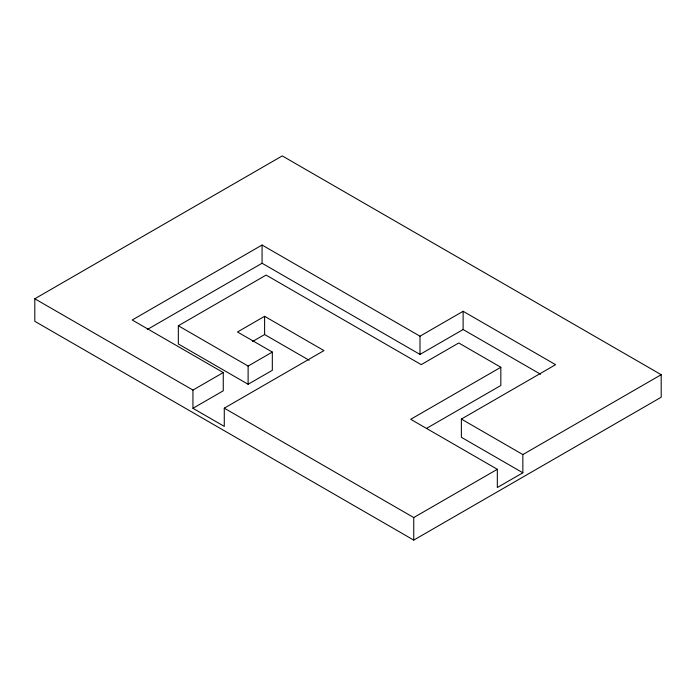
<?xml version="1.0" encoding="UTF-8"?>
<svg xmlns="http://www.w3.org/2000/svg" width="696" height="696" viewBox="0 0 696 696"><rect width="100%" height="100%" fill="white"/><g stroke="black" fill="none" stroke-linecap="round" stroke-linejoin="round"><path stroke-width="1.04" d="M34.8 298.767L282.254 155.904L661.2 374.692L661.2 397.233L413.746 540.096L34.8 321.308L34.8 298.767L192.949 390.073L223.268 372.569L223.268 390.795L192.949 408.3L192.949 390.073M661.2 374.692L522.853 454.566L522.853 472.784L461.37 437.288L461.37 419.07L555.582 364.678L463.118 311.295L419.993 336.194L262.07 245.027L132.214 320.003L223.268 372.569M147.265 329.53L262.07 263.245L419.993 354.421L463.118 329.521L540.635 374.274M192.949 408.3L224.277 426.387L224.277 408.16L323.979 350.601L264.602 316.315L237.484 331.975L272.319 352.08L272.319 370.307L248.115 384.27L178.341 343.981L178.341 325.763L266.124 275.085L421.228 364.634L458.751 342.971L500.833 367.27L500.833 385.488L426.665 428.301M252.448 341.553L264.602 334.541L309.137 360.25M178.341 325.763L248.115 366.053L272.319 352.08M500.833 367.27L410.71 419.296L497.327 469.304L497.327 487.522L522.853 472.784M224.277 408.16L413.746 517.554L497.327 469.304M461.37 419.07L522.853 454.566M463.118 311.295L463.118 329.521M419.993 336.194L419.993 354.421M413.746 517.554L413.746 540.096M264.602 316.315L264.602 334.541M262.07 245.027L262.07 263.245M248.115 366.053L248.115 384.27"/></g></svg>
